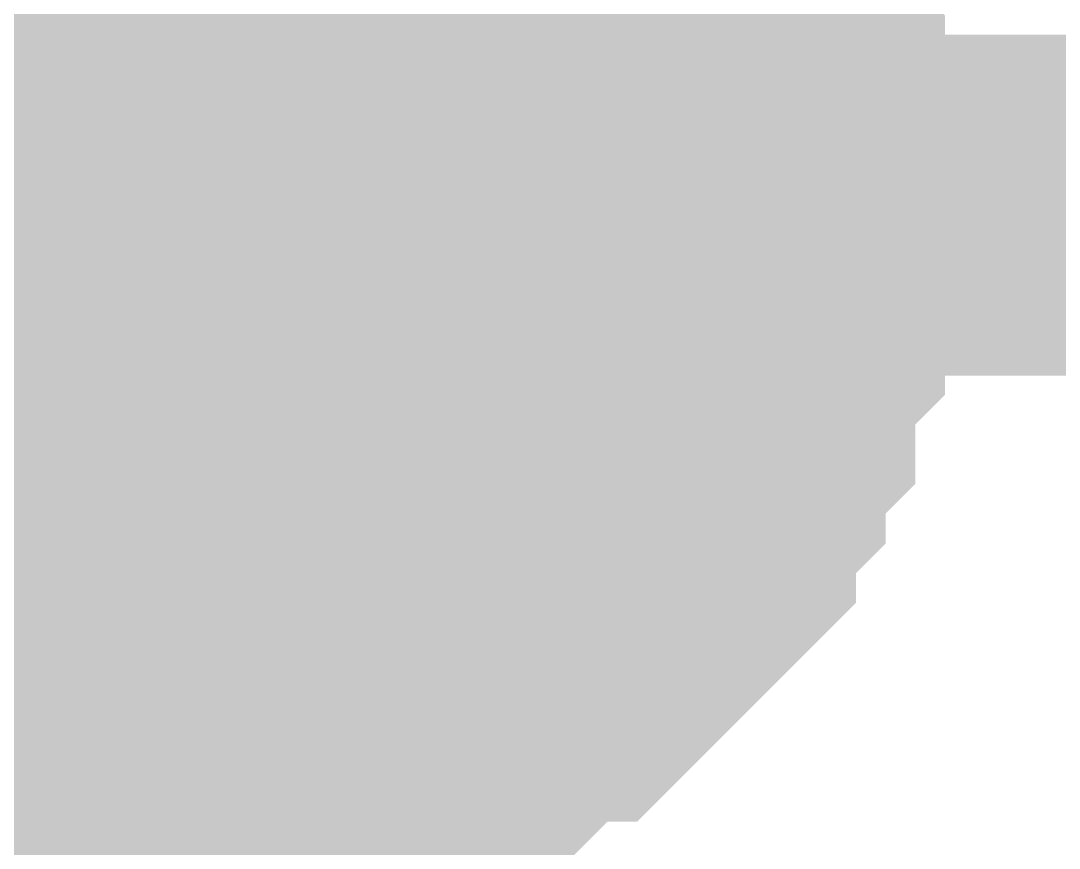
# Model space of a CAD drawing. Header units: inches. Extents: x 0 to 841, y 0 to 594.
# Drawn here: x 432.354 to 433.267, y 156.924 to 157.651 of the extents above; entities that cross this region are included whole.
import ezdxf

# ---------------------------------------------------------------- set-up
doc = ezdxf.new("R2010")
doc.units = ezdxf.units.IN
doc.layers.add('Sheet', color=255, linetype='Continuous')

msp = doc.modelspace()

# ---------------------------------------------------------------- linework, layer by layer
at = {"layer": 'Sheet'}
msp.add_lwpolyline([(432.24601, 157.50001, 0.508, 0.508, 1), (432.75401, 157.50001, 0.508, 0.508, 1)], format="xyseb", close=True, dxfattribs=at)
for points in [[(432.91222, 157.80248, 0.29972, 0.29972, 0), (432.93835, 157.77635, 0.29972, 0.29972, 0), (432.93835, 157.75022, 0.29972, 0.29972, 0), (432.96449, 157.72409, 0.29972, 0.29972, 0), (432.96449, 157.69796, 0.29972, 0.29972, 0), (432.96449, 157.69796, 0.29972, 0.29972, 0), (432.99062, 157.67183, 0.29972, 0.29972, 0), (432.99062, 157.6457, 0.29972, 0.29972, 0), (432.99062, 157.61957, 0.29972, 0.29972, 0), (433.01675, 157.59344, 0.29972, 0.29972, 0), (433.01675, 157.56731, 0.29972, 0.29972, 0), (433.01675, 157.54118, 0.29972, 0.29972, 0), (433.01675, 157.51505, 0.29972, 0.29972, 0), (433.01675, 157.48891, 0.29972, 0.29972, 0)], [(432.91222, 157.80248, 0.29972, 0.29972, 0), (432.93835, 157.77635, 0.29972, 0.29972, 0), (432.93835, 157.75022, 0.29972, 0.29972, 0), (432.96449, 157.72409, 0.29972, 0.29972, 0), (432.96449, 157.69796, 0.29972, 0.29972, 0), (432.96449, 157.69796, 0.29972, 0.29972, 0), (432.99062, 157.67183, 0.29972, 0.29972, 0), (432.99062, 157.6457, 0.29972, 0.29972, 0), (432.99062, 157.61957, 0.29972, 0.29972, 0), (433.01675, 157.59344, 0.29972, 0.29972, 0), (433.01675, 157.56731, 0.29972, 0.29972, 0), (433.01675, 157.54118, 0.29972, 0.29972, 0), (433.01675, 157.51505, 0.29972, 0.29972, 0), (433.01675, 157.48891, 0.29972, 0.29972, 0)], [(432.91222, 157.80248, 0.29972, 0.29972, 0), (432.93835, 157.77635, 0.29972, 0.29972, 0), (432.93835, 157.75022, 0.29972, 0.29972, 0), (432.96449, 157.72409, 0.29972, 0.29972, 0), (432.96449, 157.69796, 0.29972, 0.29972, 0), (432.96449, 157.69796, 0.29972, 0.29972, 0), (432.99062, 157.67183, 0.29972, 0.29972, 0), (432.99062, 157.6457, 0.29972, 0.29972, 0), (432.99062, 157.61957, 0.29972, 0.29972, 0), (433.01675, 157.59344, 0.29972, 0.29972, 0), (433.01675, 157.56731, 0.29972, 0.29972, 0), (433.01675, 157.54118, 0.29972, 0.29972, 0), (433.01675, 157.51505, 0.29972, 0.29972, 0), (433.01675, 157.48891, 0.29972, 0.29972, 0)], [(432.91222, 157.80248, 0.29972, 0.29972, 0), (432.93835, 157.77635, 0.29972, 0.29972, 0), (432.93835, 157.75022, 0.29972, 0.29972, 0), (432.96449, 157.72409, 0.29972, 0.29972, 0), (432.96449, 157.69796, 0.29972, 0.29972, 0), (432.96449, 157.69796, 0.29972, 0.29972, 0), (432.99062, 157.67183, 0.29972, 0.29972, 0), (432.99062, 157.6457, 0.29972, 0.29972, 0), (432.99062, 157.61957, 0.29972, 0.29972, 0), (433.01675, 157.59344, 0.29972, 0.29972, 0), (433.01675, 157.56731, 0.29972, 0.29972, 0), (433.01675, 157.54118, 0.29972, 0.29972, 0), (433.01675, 157.51505, 0.29972, 0.29972, 0), (433.01675, 157.48891, 0.29972, 0.29972, 0)], [(432.91222, 157.80248, 0.29972, 0.29972, 0), (432.93835, 157.77635, 0.29972, 0.29972, 0), (432.93835, 157.75022, 0.29972, 0.29972, 0), (432.96449, 157.72409, 0.29972, 0.29972, 0), (432.96449, 157.69796, 0.29972, 0.29972, 0), (432.96449, 157.69796, 0.29972, 0.29972, 0), (432.99062, 157.67183, 0.29972, 0.29972, 0), (432.99062, 157.6457, 0.29972, 0.29972, 0), (432.99062, 157.61957, 0.29972, 0.29972, 0), (433.01675, 157.59344, 0.29972, 0.29972, 0), (433.01675, 157.56731, 0.29972, 0.29972, 0), (433.01675, 157.54118, 0.29972, 0.29972, 0), (433.01675, 157.51505, 0.29972, 0.29972, 0), (433.01675, 157.48891, 0.29972, 0.29972, 0)], [(432.96449, 157.72409, 0.09906, 0.09906, 0), (432.96449, 157.69796, 0.09906, 0.09906, 0), (432.96449, 157.69796, 0.09906, 0.09906, 0), (432.99062, 157.67183, 0.09906, 0.09906, 0), (432.99062, 157.6457, 0.09906, 0.09906, 0), (432.99062, 157.61957, 0.09906, 0.09906, 0), (433.01675, 157.59344, 0.09906, 0.09906, 0), (433.01675, 157.56731, 0.09906, 0.09906, 0), (433.01675, 157.54118, 0.09906, 0.09906, 0), (433.01675, 157.51505, 0.09906, 0.09906, 0), (433.01675, 157.48891, 0.09906, 0.09906, 0)], [(432.96449, 157.72409, 0.09906, 0.09906, 0), (432.96449, 157.69796, 0.09906, 0.09906, 0), (432.96449, 157.69796, 0.09906, 0.09906, 0), (432.99062, 157.67183, 0.09906, 0.09906, 0), (432.99062, 157.6457, 0.09906, 0.09906, 0), (432.99062, 157.61957, 0.09906, 0.09906, 0), (433.01675, 157.59344, 0.09906, 0.09906, 0), (433.01675, 157.56731, 0.09906, 0.09906, 0), (433.01675, 157.54118, 0.09906, 0.09906, 0), (433.01675, 157.51505, 0.09906, 0.09906, 0), (433.01675, 157.48891, 0.09906, 0.09906, 0)], [(432.96449, 157.72409, 0.09906, 0.09906, 0), (432.96449, 157.69796, 0.09906, 0.09906, 0), (432.96449, 157.69796, 0.09906, 0.09906, 0), (432.99062, 157.67183, 0.09906, 0.09906, 0), (432.99062, 157.6457, 0.09906, 0.09906, 0), (432.99062, 157.61957, 0.09906, 0.09906, 0), (433.01675, 157.59344, 0.09906, 0.09906, 0), (433.01675, 157.56731, 0.09906, 0.09906, 0), (433.01675, 157.54118, 0.09906, 0.09906, 0), (433.01675, 157.51505, 0.09906, 0.09906, 0), (433.01675, 157.48891, 0.09906, 0.09906, 0)], [(432.96449, 157.72409, 0.09906, 0.09906, 0), (432.96449, 157.69796, 0.09906, 0.09906, 0), (432.96449, 157.69796, 0.09906, 0.09906, 0), (432.99062, 157.67183, 0.09906, 0.09906, 0), (432.99062, 157.6457, 0.09906, 0.09906, 0), (432.99062, 157.61957, 0.09906, 0.09906, 0), (433.01675, 157.59344, 0.09906, 0.09906, 0), (433.01675, 157.56731, 0.09906, 0.09906, 0), (433.01675, 157.54118, 0.09906, 0.09906, 0), (433.01675, 157.51505, 0.09906, 0.09906, 0), (433.01675, 157.48891, 0.09906, 0.09906, 0)], [(432.96449, 157.72409, 0.09906, 0.09906, 0), (432.96449, 157.69796, 0.09906, 0.09906, 0), (432.96449, 157.69796, 0.09906, 0.09906, 0), (432.99062, 157.67183, 0.09906, 0.09906, 0), (432.99062, 157.6457, 0.09906, 0.09906, 0), (432.99062, 157.61957, 0.09906, 0.09906, 0), (433.01675, 157.59344, 0.09906, 0.09906, 0), (433.01675, 157.56731, 0.09906, 0.09906, 0), (433.01675, 157.54118, 0.09906, 0.09906, 0), (433.01675, 157.51505, 0.09906, 0.09906, 0), (433.01675, 157.48891, 0.09906, 0.09906, 0)], [(422.51209, 157.48891, 0.29972, 0.29972, 0), (425.02066, 157.48891, 0.29972, 0.29972, 0), (432.52026, 157.48891, 0.29972, 0.29972, 0), (442.5023, 157.48891, 0.29972, 0.29972, 0), (452.51047, 157.48891, 0.29972, 0.29972, 0), (462.51864, 157.48891, 0.29972, 0.29972, 0), (472.50068, 157.48891, 0.29972, 0.29972, 0), (482.50886, 157.48891, 0.29972, 0.29972, 0), (492.51703, 157.48891, 0.29972, 0.29972, 0), (502.5252, 157.48891, 0.29972, 0.29972, 0), (512.50724, 157.48891, 0.29972, 0.29972, 0), (515.01581, 157.48891, 0.29972, 0.29972, 0)], [(433.01675, 157.48891, 0.29972, 0.29972, 0), (433.01675, 157.46278, 0.29972, 0.29972, 0), (433.01675, 157.43665, 0.29972, 0.29972, 0), (433.01675, 157.41052, 0.29972, 0.29972, 0), (433.01675, 157.38439, 0.29972, 0.29972, 0), (432.99062, 157.35826, 0.29972, 0.29972, 0), (432.99062, 157.33213, 0.29972, 0.29972, 0), (432.99062, 157.306, 0.29972, 0.29972, 0), (432.96449, 157.27987, 0.29972, 0.29972, 0), (432.96449, 157.27987, 0.29972, 0.29972, 0), (432.96449, 157.25374, 0.29972, 0.29972, 0), (432.93835, 157.22761, 0.29972, 0.29972, 0), (432.93835, 157.20148, 0.29972, 0.29972, 0), (432.91222, 157.17535, 0.29972, 0.29972, 0), (432.91222, 157.17535, 0.29972, 0.29972, 0), (432.88609, 157.14922, 0.29972, 0.29972, 0), (432.85996, 157.12309, 0.29972, 0.29972, 0), (432.85996, 157.12309, 0.29972, 0.29972, 0), (432.83383, 157.09696, 0.29972, 0.29972, 0), (432.8077, 157.09696, 0.29972, 0.29972, 0), (432.78157, 157.07083, 0.29972, 0.29972, 0), (432.78157, 157.07083, 0.29972, 0.29972, 0), (432.75544, 157.04469, 0.29972, 0.29972, 0), (432.72931, 157.04469, 0.29972, 0.29972, 0), (432.70318, 157.01856, 0.29972, 0.29972, 0), (432.67704, 157.01856, 0.29972, 0.29972, 0), (432.65091, 157.01856, 0.29972, 0.29972, 0), (432.65091, 157.01856, 0.29972, 0.29972, 0), (432.62478, 156.99243, 0.29972, 0.29972, 0), (432.59865, 156.99243, 0.29972, 0.29972, 0), (432.57252, 156.99243, 0.29972, 0.29972, 0), (432.54639, 156.99243, 0.29972, 0.29972, 0), (432.52026, 156.99243, 0.29972, 0.29972, 0)], [(432.52026, 153.38642, 0.29972, 0.29972, 0), (432.52026, 157.48891, 0.29972, 0.29972, 0)], [(433.01675, 157.48891, 0.29972, 0.29972, 0), (433.01675, 157.46278, 0.29972, 0.29972, 0), (433.01675, 157.43665, 0.29972, 0.29972, 0), (433.01675, 157.41052, 0.29972, 0.29972, 0), (433.01675, 157.38439, 0.29972, 0.29972, 0), (432.99062, 157.35826, 0.29972, 0.29972, 0), (432.99062, 157.33213, 0.29972, 0.29972, 0), (432.99062, 157.306, 0.29972, 0.29972, 0), (432.96449, 157.27987, 0.29972, 0.29972, 0), (432.96449, 157.27987, 0.29972, 0.29972, 0), (432.96449, 157.25374, 0.29972, 0.29972, 0), (432.93835, 157.22761, 0.29972, 0.29972, 0), (432.93835, 157.20148, 0.29972, 0.29972, 0), (432.91222, 157.17535, 0.29972, 0.29972, 0), (432.91222, 157.17535, 0.29972, 0.29972, 0), (432.88609, 157.14922, 0.29972, 0.29972, 0), (432.85996, 157.12309, 0.29972, 0.29972, 0), (432.85996, 157.12309, 0.29972, 0.29972, 0), (432.83383, 157.09696, 0.29972, 0.29972, 0), (432.8077, 157.09696, 0.29972, 0.29972, 0), (432.78157, 157.07083, 0.29972, 0.29972, 0), (432.78157, 157.07083, 0.29972, 0.29972, 0), (432.75544, 157.04469, 0.29972, 0.29972, 0), (432.72931, 157.04469, 0.29972, 0.29972, 0), (432.70318, 157.01856, 0.29972, 0.29972, 0), (432.67704, 157.01856, 0.29972, 0.29972, 0), (432.65091, 157.01856, 0.29972, 0.29972, 0), (432.65091, 157.01856, 0.29972, 0.29972, 0), (432.62478, 156.99243, 0.29972, 0.29972, 0), (432.59865, 156.99243, 0.29972, 0.29972, 0), (432.57252, 156.99243, 0.29972, 0.29972, 0), (432.54639, 156.99243, 0.29972, 0.29972, 0), (432.52026, 156.99243, 0.29972, 0.29972, 0)], [(433.01675, 157.48891, 0.29972, 0.29972, 0), (433.01675, 157.46278, 0.29972, 0.29972, 0), (433.01675, 157.43665, 0.29972, 0.29972, 0), (433.01675, 157.41052, 0.29972, 0.29972, 0), (433.01675, 157.38439, 0.29972, 0.29972, 0), (432.99062, 157.35826, 0.29972, 0.29972, 0), (432.99062, 157.33213, 0.29972, 0.29972, 0), (432.99062, 157.306, 0.29972, 0.29972, 0), (432.96449, 157.27987, 0.29972, 0.29972, 0), (432.96449, 157.27987, 0.29972, 0.29972, 0), (432.96449, 157.25374, 0.29972, 0.29972, 0), (432.93835, 157.22761, 0.29972, 0.29972, 0), (432.93835, 157.20148, 0.29972, 0.29972, 0), (432.91222, 157.17535, 0.29972, 0.29972, 0), (432.91222, 157.17535, 0.29972, 0.29972, 0), (432.88609, 157.14922, 0.29972, 0.29972, 0), (432.85996, 157.12309, 0.29972, 0.29972, 0), (432.85996, 157.12309, 0.29972, 0.29972, 0), (432.83383, 157.09696, 0.29972, 0.29972, 0), (432.8077, 157.09696, 0.29972, 0.29972, 0), (432.78157, 157.07083, 0.29972, 0.29972, 0), (432.78157, 157.07083, 0.29972, 0.29972, 0), (432.75544, 157.04469, 0.29972, 0.29972, 0), (432.72931, 157.04469, 0.29972, 0.29972, 0), (432.70318, 157.01856, 0.29972, 0.29972, 0), (432.67704, 157.01856, 0.29972, 0.29972, 0), (432.65091, 157.01856, 0.29972, 0.29972, 0), (432.65091, 157.01856, 0.29972, 0.29972, 0), (432.62478, 156.99243, 0.29972, 0.29972, 0), (432.59865, 156.99243, 0.29972, 0.29972, 0), (432.57252, 156.99243, 0.29972, 0.29972, 0), (432.54639, 156.99243, 0.29972, 0.29972, 0), (432.52026, 156.99243, 0.29972, 0.29972, 0)], [(433.01675, 157.48891, 0.29972, 0.29972, 0), (433.01675, 157.46278, 0.29972, 0.29972, 0), (433.01675, 157.43665, 0.29972, 0.29972, 0), (433.01675, 157.41052, 0.29972, 0.29972, 0), (433.01675, 157.38439, 0.29972, 0.29972, 0), (432.99062, 157.35826, 0.29972, 0.29972, 0), (432.99062, 157.33213, 0.29972, 0.29972, 0), (432.99062, 157.306, 0.29972, 0.29972, 0), (432.96449, 157.27987, 0.29972, 0.29972, 0), (432.96449, 157.27987, 0.29972, 0.29972, 0), (432.96449, 157.25374, 0.29972, 0.29972, 0), (432.93835, 157.22761, 0.29972, 0.29972, 0), (432.93835, 157.20148, 0.29972, 0.29972, 0), (432.91222, 157.17535, 0.29972, 0.29972, 0), (432.91222, 157.17535, 0.29972, 0.29972, 0), (432.88609, 157.14922, 0.29972, 0.29972, 0), (432.85996, 157.12309, 0.29972, 0.29972, 0), (432.85996, 157.12309, 0.29972, 0.29972, 0), (432.83383, 157.09696, 0.29972, 0.29972, 0), (432.8077, 157.09696, 0.29972, 0.29972, 0), (432.78157, 157.07083, 0.29972, 0.29972, 0), (432.78157, 157.07083, 0.29972, 0.29972, 0), (432.75544, 157.04469, 0.29972, 0.29972, 0), (432.72931, 157.04469, 0.29972, 0.29972, 0), (432.70318, 157.01856, 0.29972, 0.29972, 0), (432.67704, 157.01856, 0.29972, 0.29972, 0), (432.65091, 157.01856, 0.29972, 0.29972, 0), (432.65091, 157.01856, 0.29972, 0.29972, 0), (432.62478, 156.99243, 0.29972, 0.29972, 0), (432.59865, 156.99243, 0.29972, 0.29972, 0), (432.57252, 156.99243, 0.29972, 0.29972, 0), (432.54639, 156.99243, 0.29972, 0.29972, 0), (432.52026, 156.99243, 0.29972, 0.29972, 0)], [(433.01675, 157.48891, 0.29972, 0.29972, 0), (433.01675, 157.46278, 0.29972, 0.29972, 0), (433.01675, 157.43665, 0.29972, 0.29972, 0), (433.01675, 157.41052, 0.29972, 0.29972, 0), (433.01675, 157.38439, 0.29972, 0.29972, 0), (432.99062, 157.35826, 0.29972, 0.29972, 0), (432.99062, 157.33213, 0.29972, 0.29972, 0), (432.99062, 157.306, 0.29972, 0.29972, 0), (432.96449, 157.27987, 0.29972, 0.29972, 0), (432.96449, 157.27987, 0.29972, 0.29972, 0), (432.96449, 157.25374, 0.29972, 0.29972, 0), (432.93835, 157.22761, 0.29972, 0.29972, 0), (432.93835, 157.20148, 0.29972, 0.29972, 0), (432.91222, 157.17535, 0.29972, 0.29972, 0), (432.91222, 157.17535, 0.29972, 0.29972, 0), (432.88609, 157.14922, 0.29972, 0.29972, 0), (432.85996, 157.12309, 0.29972, 0.29972, 0), (432.85996, 157.12309, 0.29972, 0.29972, 0), (432.83383, 157.09696, 0.29972, 0.29972, 0), (432.8077, 157.09696, 0.29972, 0.29972, 0), (432.78157, 157.07083, 0.29972, 0.29972, 0), (432.78157, 157.07083, 0.29972, 0.29972, 0), (432.75544, 157.04469, 0.29972, 0.29972, 0), (432.72931, 157.04469, 0.29972, 0.29972, 0), (432.70318, 157.01856, 0.29972, 0.29972, 0), (432.67704, 157.01856, 0.29972, 0.29972, 0), (432.65091, 157.01856, 0.29972, 0.29972, 0), (432.65091, 157.01856, 0.29972, 0.29972, 0), (432.62478, 156.99243, 0.29972, 0.29972, 0), (432.59865, 156.99243, 0.29972, 0.29972, 0), (432.57252, 156.99243, 0.29972, 0.29972, 0), (432.54639, 156.99243, 0.29972, 0.29972, 0), (432.52026, 156.99243, 0.29972, 0.29972, 0)], [(433.01675, 157.48891, 0.29972, 0.29972, 0), (433.01675, 157.48891, 0.29972, 0.29972, 0), (433.01675, 157.48891, 0.29972, 0.29972, 0), (433.01675, 157.48891, 0.29972, 0.29972, 0), (433.01675, 157.48891, 0.29972, 0.29972, 0), (433.01675, 157.48891, 0.29972, 0.29972, 0), (433.01675, 157.48891, 0.29972, 0.29972, 0), (433.01675, 157.48891, 0.29972, 0.29972, 0), (433.01675, 157.48891, 0.29972, 0.29972, 0), (433.01675, 157.48891, 0.29972, 0.29972, 0), (433.01675, 157.48891, 0.29972, 0.29972, 0), (433.01675, 157.48891, 0.29972, 0.29972, 0), (433.01675, 157.48891, 0.29972, 0.29972, 0), (433.01675, 157.48891, 0.29972, 0.29972, 0), (433.01675, 157.48891, 0.29972, 0.29972, 0), (433.01675, 157.48891, 0.29972, 0.29972, 0), (433.01675, 157.48891, 0.29972, 0.29972, 0), (433.01675, 157.48891, 0.29972, 0.29972, 0), (433.01675, 157.48891, 0.29972, 0.29972, 0), (433.01675, 157.48891, 0.29972, 0.29972, 0), (433.01675, 157.48891, 0.29972, 0.29972, 0), (433.01675, 157.48891, 0.29972, 0.29972, 0), (433.01675, 157.48891, 0.29972, 0.29972, 0), (433.01675, 157.48891, 0.29972, 0.29972, 0), (433.01675, 157.48891, 0.29972, 0.29972, 0), (433.01675, 157.48891, 0.29972, 0.29972, 0), (433.01675, 157.48891, 0.29972, 0.29972, 0), (433.01675, 157.48891, 0.29972, 0.29972, 0), (433.01675, 157.48891, 0.29972, 0.29972, 0), (433.01675, 157.48891, 0.29972, 0.29972, 0), (433.01675, 157.48891, 0.29972, 0.29972, 0), (433.01675, 157.48891, 0.29972, 0.29972, 0), (433.01675, 157.48891, 0.29972, 0.29972, 0)], [(433.01675, 157.48891, 0.29972, 0.29972, 0), (433.01675, 157.48891, 0.29972, 0.29972, 0)], [(433.01675, 157.48891, 0.29972, 0.29972, 0), (433.01675, 157.48891, 0.29972, 0.29972, 0), (433.01675, 157.48891, 0.29972, 0.29972, 0), (433.01675, 157.48891, 0.29972, 0.29972, 0), (433.01675, 157.48891, 0.29972, 0.29972, 0), (433.01675, 157.48891, 0.29972, 0.29972, 0), (433.01675, 157.48891, 0.29972, 0.29972, 0), (433.01675, 157.48891, 0.29972, 0.29972, 0), (433.01675, 157.48891, 0.29972, 0.29972, 0), (433.01675, 157.48891, 0.29972, 0.29972, 0), (433.01675, 157.48891, 0.29972, 0.29972, 0), (433.01675, 157.48891, 0.29972, 0.29972, 0), (433.01675, 157.48891, 0.29972, 0.29972, 0), (433.01675, 157.48891, 0.29972, 0.29972, 0), (433.01675, 157.48891, 0.29972, 0.29972, 0), (433.01675, 157.48891, 0.29972, 0.29972, 0), (433.01675, 157.48891, 0.29972, 0.29972, 0), (433.01675, 157.48891, 0.29972, 0.29972, 0), (433.01675, 157.48891, 0.29972, 0.29972, 0), (433.01675, 157.48891, 0.29972, 0.29972, 0), (433.01675, 157.48891, 0.29972, 0.29972, 0), (433.01675, 157.48891, 0.29972, 0.29972, 0), (433.01675, 157.48891, 0.29972, 0.29972, 0), (433.01675, 157.48891, 0.29972, 0.29972, 0), (433.01675, 157.48891, 0.29972, 0.29972, 0), (433.01675, 157.48891, 0.29972, 0.29972, 0), (433.01675, 157.48891, 0.29972, 0.29972, 0), (433.01675, 157.48891, 0.29972, 0.29972, 0), (433.01675, 157.48891, 0.29972, 0.29972, 0), (433.01675, 157.48891, 0.29972, 0.29972, 0), (433.01675, 157.48891, 0.29972, 0.29972, 0), (433.01675, 157.48891, 0.29972, 0.29972, 0), (433.01675, 157.48891, 0.29972, 0.29972, 0)], [(433.01675, 157.48891, 0.29972, 0.29972, 0), (433.01675, 157.48891, 0.29972, 0.29972, 0)], [(433.01675, 157.48891, 0.29972, 0.29972, 0), (433.01675, 157.48891, 0.29972, 0.29972, 0), (433.01675, 157.48891, 0.29972, 0.29972, 0), (433.01675, 157.48891, 0.29972, 0.29972, 0), (433.01675, 157.48891, 0.29972, 0.29972, 0), (433.01675, 157.48891, 0.29972, 0.29972, 0), (433.01675, 157.48891, 0.29972, 0.29972, 0), (433.01675, 157.48891, 0.29972, 0.29972, 0), (433.01675, 157.48891, 0.29972, 0.29972, 0), (433.01675, 157.48891, 0.29972, 0.29972, 0), (433.01675, 157.48891, 0.29972, 0.29972, 0), (433.01675, 157.48891, 0.29972, 0.29972, 0), (433.01675, 157.48891, 0.29972, 0.29972, 0), (433.01675, 157.48891, 0.29972, 0.29972, 0), (433.01675, 157.48891, 0.29972, 0.29972, 0), (433.01675, 157.48891, 0.29972, 0.29972, 0), (433.01675, 157.48891, 0.29972, 0.29972, 0), (433.01675, 157.48891, 0.29972, 0.29972, 0), (433.01675, 157.48891, 0.29972, 0.29972, 0), (433.01675, 157.48891, 0.29972, 0.29972, 0), (433.01675, 157.48891, 0.29972, 0.29972, 0), (433.01675, 157.48891, 0.29972, 0.29972, 0), (433.01675, 157.48891, 0.29972, 0.29972, 0), (433.01675, 157.48891, 0.29972, 0.29972, 0), (433.01675, 157.48891, 0.29972, 0.29972, 0), (433.01675, 157.48891, 0.29972, 0.29972, 0), (433.01675, 157.48891, 0.29972, 0.29972, 0), (433.01675, 157.48891, 0.29972, 0.29972, 0), (433.01675, 157.48891, 0.29972, 0.29972, 0), (433.01675, 157.48891, 0.29972, 0.29972, 0), (433.01675, 157.48891, 0.29972, 0.29972, 0), (433.01675, 157.48891, 0.29972, 0.29972, 0), (433.01675, 157.48891, 0.29972, 0.29972, 0)], [(433.01675, 157.48891, 0.29972, 0.29972, 0), (433.01675, 157.48891, 0.29972, 0.29972, 0)], [(433.01675, 157.48891, 0.29972, 0.29972, 0), (433.01675, 157.48891, 0.29972, 0.29972, 0), (433.01675, 157.48891, 0.29972, 0.29972, 0), (433.01675, 157.48891, 0.29972, 0.29972, 0), (433.01675, 157.48891, 0.29972, 0.29972, 0), (433.01675, 157.48891, 0.29972, 0.29972, 0), (433.01675, 157.48891, 0.29972, 0.29972, 0), (433.01675, 157.48891, 0.29972, 0.29972, 0), (433.01675, 157.48891, 0.29972, 0.29972, 0), (433.01675, 157.48891, 0.29972, 0.29972, 0), (433.01675, 157.48891, 0.29972, 0.29972, 0), (433.01675, 157.48891, 0.29972, 0.29972, 0), (433.01675, 157.48891, 0.29972, 0.29972, 0), (433.01675, 157.48891, 0.29972, 0.29972, 0), (433.01675, 157.48891, 0.29972, 0.29972, 0), (433.01675, 157.48891, 0.29972, 0.29972, 0), (433.01675, 157.48891, 0.29972, 0.29972, 0), (433.01675, 157.48891, 0.29972, 0.29972, 0), (433.01675, 157.48891, 0.29972, 0.29972, 0), (433.01675, 157.48891, 0.29972, 0.29972, 0), (433.01675, 157.48891, 0.29972, 0.29972, 0), (433.01675, 157.48891, 0.29972, 0.29972, 0), (433.01675, 157.48891, 0.29972, 0.29972, 0), (433.01675, 157.48891, 0.29972, 0.29972, 0), (433.01675, 157.48891, 0.29972, 0.29972, 0), (433.01675, 157.48891, 0.29972, 0.29972, 0), (433.01675, 157.48891, 0.29972, 0.29972, 0), (433.01675, 157.48891, 0.29972, 0.29972, 0), (433.01675, 157.48891, 0.29972, 0.29972, 0), (433.01675, 157.48891, 0.29972, 0.29972, 0), (433.01675, 157.48891, 0.29972, 0.29972, 0), (433.01675, 157.48891, 0.29972, 0.29972, 0), (433.01675, 157.48891, 0.29972, 0.29972, 0)], [(433.01675, 157.48891, 0.29972, 0.29972, 0), (433.01675, 157.48891, 0.29972, 0.29972, 0)], [(433.01675, 157.48891, 0.29972, 0.29972, 0), (433.01675, 157.48891, 0.29972, 0.29972, 0), (433.01675, 157.48891, 0.29972, 0.29972, 0), (433.01675, 157.48891, 0.29972, 0.29972, 0), (433.01675, 157.48891, 0.29972, 0.29972, 0), (433.01675, 157.48891, 0.29972, 0.29972, 0), (433.01675, 157.48891, 0.29972, 0.29972, 0), (433.01675, 157.48891, 0.29972, 0.29972, 0), (433.01675, 157.48891, 0.29972, 0.29972, 0), (433.01675, 157.48891, 0.29972, 0.29972, 0), (433.01675, 157.48891, 0.29972, 0.29972, 0), (433.01675, 157.48891, 0.29972, 0.29972, 0), (433.01675, 157.48891, 0.29972, 0.29972, 0), (433.01675, 157.48891, 0.29972, 0.29972, 0), (433.01675, 157.48891, 0.29972, 0.29972, 0), (433.01675, 157.48891, 0.29972, 0.29972, 0), (433.01675, 157.48891, 0.29972, 0.29972, 0), (433.01675, 157.48891, 0.29972, 0.29972, 0), (433.01675, 157.48891, 0.29972, 0.29972, 0), (433.01675, 157.48891, 0.29972, 0.29972, 0), (433.01675, 157.48891, 0.29972, 0.29972, 0), (433.01675, 157.48891, 0.29972, 0.29972, 0), (433.01675, 157.48891, 0.29972, 0.29972, 0), (433.01675, 157.48891, 0.29972, 0.29972, 0), (433.01675, 157.48891, 0.29972, 0.29972, 0), (433.01675, 157.48891, 0.29972, 0.29972, 0), (433.01675, 157.48891, 0.29972, 0.29972, 0), (433.01675, 157.48891, 0.29972, 0.29972, 0), (433.01675, 157.48891, 0.29972, 0.29972, 0), (433.01675, 157.48891, 0.29972, 0.29972, 0), (433.01675, 157.48891, 0.29972, 0.29972, 0), (433.01675, 157.48891, 0.29972, 0.29972, 0), (433.01675, 157.48891, 0.29972, 0.29972, 0)], [(433.01675, 157.48891, 0.29972, 0.29972, 0), (433.01675, 157.48891, 0.29972, 0.29972, 0)], [(433.01675, 157.48891, 0.09906, 0.09906, 0), (433.01675, 157.46278, 0.09906, 0.09906, 0), (433.01675, 157.43665, 0.09906, 0.09906, 0), (433.01675, 157.41052, 0.09906, 0.09906, 0), (433.01675, 157.38439, 0.09906, 0.09906, 0), (432.99062, 157.35826, 0.09906, 0.09906, 0), (432.99062, 157.33213, 0.09906, 0.09906, 0), (432.99062, 157.306, 0.09906, 0.09906, 0), (432.96449, 157.27987, 0.09906, 0.09906, 0), (432.96449, 157.27987, 0.09906, 0.09906, 0), (432.96449, 157.25374, 0.09906, 0.09906, 0), (432.93835, 157.22761, 0.09906, 0.09906, 0), (432.93835, 157.20148, 0.09906, 0.09906, 0), (432.91222, 157.17535, 0.09906, 0.09906, 0), (432.91222, 157.17535, 0.09906, 0.09906, 0), (432.88609, 157.14922, 0.09906, 0.09906, 0), (432.85996, 157.12309, 0.09906, 0.09906, 0), (432.85996, 157.12309, 0.09906, 0.09906, 0), (432.83383, 157.09696, 0.09906, 0.09906, 0), (432.8077, 157.09696, 0.09906, 0.09906, 0), (432.78157, 157.07083, 0.09906, 0.09906, 0), (432.78157, 157.07083, 0.09906, 0.09906, 0), (432.75544, 157.04469, 0.09906, 0.09906, 0), (432.72931, 157.04469, 0.09906, 0.09906, 0), (432.70318, 157.01856, 0.09906, 0.09906, 0), (432.67704, 157.01856, 0.09906, 0.09906, 0), (432.65091, 157.01856, 0.09906, 0.09906, 0), (432.65091, 157.01856, 0.09906, 0.09906, 0), (432.62478, 156.99243, 0.09906, 0.09906, 0), (432.59865, 156.99243, 0.09906, 0.09906, 0), (432.57252, 156.99243, 0.09906, 0.09906, 0), (432.54639, 156.99243, 0.09906, 0.09906, 0), (432.52026, 156.99243, 0.09906, 0.09906, 0)], [(433.01675, 157.48891, 0.09906, 0.09906, 0), (433.01675, 157.46278, 0.09906, 0.09906, 0), (433.01675, 157.43665, 0.09906, 0.09906, 0), (433.01675, 157.41052, 0.09906, 0.09906, 0), (433.01675, 157.38439, 0.09906, 0.09906, 0), (432.99062, 157.35826, 0.09906, 0.09906, 0), (432.99062, 157.33213, 0.09906, 0.09906, 0), (432.99062, 157.306, 0.09906, 0.09906, 0), (432.96449, 157.27987, 0.09906, 0.09906, 0), (432.96449, 157.27987, 0.09906, 0.09906, 0), (432.96449, 157.25374, 0.09906, 0.09906, 0), (432.93835, 157.22761, 0.09906, 0.09906, 0), (432.93835, 157.20148, 0.09906, 0.09906, 0), (432.91222, 157.17535, 0.09906, 0.09906, 0), (432.91222, 157.17535, 0.09906, 0.09906, 0), (432.88609, 157.14922, 0.09906, 0.09906, 0), (432.85996, 157.12309, 0.09906, 0.09906, 0), (432.85996, 157.12309, 0.09906, 0.09906, 0), (432.83383, 157.09696, 0.09906, 0.09906, 0), (432.8077, 157.09696, 0.09906, 0.09906, 0), (432.78157, 157.07083, 0.09906, 0.09906, 0), (432.78157, 157.07083, 0.09906, 0.09906, 0), (432.75544, 157.04469, 0.09906, 0.09906, 0), (432.72931, 157.04469, 0.09906, 0.09906, 0), (432.70318, 157.01856, 0.09906, 0.09906, 0), (432.67704, 157.01856, 0.09906, 0.09906, 0), (432.65091, 157.01856, 0.09906, 0.09906, 0), (432.65091, 157.01856, 0.09906, 0.09906, 0), (432.62478, 156.99243, 0.09906, 0.09906, 0), (432.59865, 156.99243, 0.09906, 0.09906, 0), (432.57252, 156.99243, 0.09906, 0.09906, 0), (432.54639, 156.99243, 0.09906, 0.09906, 0), (432.52026, 156.99243, 0.09906, 0.09906, 0)], [(433.01675, 157.48891, 0.09906, 0.09906, 0), (433.01675, 157.46278, 0.09906, 0.09906, 0), (433.01675, 157.43665, 0.09906, 0.09906, 0), (433.01675, 157.41052, 0.09906, 0.09906, 0), (433.01675, 157.38439, 0.09906, 0.09906, 0), (432.99062, 157.35826, 0.09906, 0.09906, 0), (432.99062, 157.33213, 0.09906, 0.09906, 0), (432.99062, 157.306, 0.09906, 0.09906, 0), (432.96449, 157.27987, 0.09906, 0.09906, 0), (432.96449, 157.27987, 0.09906, 0.09906, 0), (432.96449, 157.25374, 0.09906, 0.09906, 0), (432.93835, 157.22761, 0.09906, 0.09906, 0), (432.93835, 157.20148, 0.09906, 0.09906, 0), (432.91222, 157.17535, 0.09906, 0.09906, 0), (432.91222, 157.17535, 0.09906, 0.09906, 0), (432.88609, 157.14922, 0.09906, 0.09906, 0), (432.85996, 157.12309, 0.09906, 0.09906, 0), (432.85996, 157.12309, 0.09906, 0.09906, 0), (432.83383, 157.09696, 0.09906, 0.09906, 0), (432.8077, 157.09696, 0.09906, 0.09906, 0), (432.78157, 157.07083, 0.09906, 0.09906, 0), (432.78157, 157.07083, 0.09906, 0.09906, 0), (432.75544, 157.04469, 0.09906, 0.09906, 0), (432.72931, 157.04469, 0.09906, 0.09906, 0), (432.70318, 157.01856, 0.09906, 0.09906, 0), (432.67704, 157.01856, 0.09906, 0.09906, 0), (432.65091, 157.01856, 0.09906, 0.09906, 0), (432.65091, 157.01856, 0.09906, 0.09906, 0), (432.62478, 156.99243, 0.09906, 0.09906, 0), (432.59865, 156.99243, 0.09906, 0.09906, 0), (432.57252, 156.99243, 0.09906, 0.09906, 0), (432.54639, 156.99243, 0.09906, 0.09906, 0), (432.52026, 156.99243, 0.09906, 0.09906, 0)], [(433.01675, 157.48891, 0.09906, 0.09906, 0), (433.01675, 157.46278, 0.09906, 0.09906, 0), (433.01675, 157.43665, 0.09906, 0.09906, 0), (433.01675, 157.41052, 0.09906, 0.09906, 0), (433.01675, 157.38439, 0.09906, 0.09906, 0), (432.99062, 157.35826, 0.09906, 0.09906, 0), (432.99062, 157.33213, 0.09906, 0.09906, 0), (432.99062, 157.306, 0.09906, 0.09906, 0), (432.96449, 157.27987, 0.09906, 0.09906, 0), (432.96449, 157.27987, 0.09906, 0.09906, 0), (432.96449, 157.25374, 0.09906, 0.09906, 0), (432.93835, 157.22761, 0.09906, 0.09906, 0), (432.93835, 157.20148, 0.09906, 0.09906, 0), (432.91222, 157.17535, 0.09906, 0.09906, 0), (432.91222, 157.17535, 0.09906, 0.09906, 0), (432.88609, 157.14922, 0.09906, 0.09906, 0), (432.85996, 157.12309, 0.09906, 0.09906, 0), (432.85996, 157.12309, 0.09906, 0.09906, 0), (432.83383, 157.09696, 0.09906, 0.09906, 0), (432.8077, 157.09696, 0.09906, 0.09906, 0), (432.78157, 157.07083, 0.09906, 0.09906, 0), (432.78157, 157.07083, 0.09906, 0.09906, 0), (432.75544, 157.04469, 0.09906, 0.09906, 0), (432.72931, 157.04469, 0.09906, 0.09906, 0), (432.70318, 157.01856, 0.09906, 0.09906, 0), (432.67704, 157.01856, 0.09906, 0.09906, 0), (432.65091, 157.01856, 0.09906, 0.09906, 0), (432.65091, 157.01856, 0.09906, 0.09906, 0), (432.62478, 156.99243, 0.09906, 0.09906, 0), (432.59865, 156.99243, 0.09906, 0.09906, 0), (432.57252, 156.99243, 0.09906, 0.09906, 0), (432.54639, 156.99243, 0.09906, 0.09906, 0), (432.52026, 156.99243, 0.09906, 0.09906, 0)], [(433.01675, 157.48891, 0.09906, 0.09906, 0), (433.01675, 157.46278, 0.09906, 0.09906, 0), (433.01675, 157.43665, 0.09906, 0.09906, 0), (433.01675, 157.41052, 0.09906, 0.09906, 0), (433.01675, 157.38439, 0.09906, 0.09906, 0), (432.99062, 157.35826, 0.09906, 0.09906, 0), (432.99062, 157.33213, 0.09906, 0.09906, 0), (432.99062, 157.306, 0.09906, 0.09906, 0), (432.96449, 157.27987, 0.09906, 0.09906, 0), (432.96449, 157.27987, 0.09906, 0.09906, 0), (432.96449, 157.25374, 0.09906, 0.09906, 0), (432.93835, 157.22761, 0.09906, 0.09906, 0), (432.93835, 157.20148, 0.09906, 0.09906, 0), (432.91222, 157.17535, 0.09906, 0.09906, 0), (432.91222, 157.17535, 0.09906, 0.09906, 0), (432.88609, 157.14922, 0.09906, 0.09906, 0), (432.85996, 157.12309, 0.09906, 0.09906, 0), (432.85996, 157.12309, 0.09906, 0.09906, 0), (432.83383, 157.09696, 0.09906, 0.09906, 0), (432.8077, 157.09696, 0.09906, 0.09906, 0), (432.78157, 157.07083, 0.09906, 0.09906, 0), (432.78157, 157.07083, 0.09906, 0.09906, 0), (432.75544, 157.04469, 0.09906, 0.09906, 0), (432.72931, 157.04469, 0.09906, 0.09906, 0), (432.70318, 157.01856, 0.09906, 0.09906, 0), (432.67704, 157.01856, 0.09906, 0.09906, 0), (432.65091, 157.01856, 0.09906, 0.09906, 0), (432.65091, 157.01856, 0.09906, 0.09906, 0), (432.62478, 156.99243, 0.09906, 0.09906, 0), (432.59865, 156.99243, 0.09906, 0.09906, 0), (432.57252, 156.99243, 0.09906, 0.09906, 0), (432.54639, 156.99243, 0.09906, 0.09906, 0), (432.52026, 156.99243, 0.09906, 0.09906, 0)], [(433.01675, 157.48891, 0.09906, 0.09906, 0), (433.01675, 157.48891, 0.09906, 0.09906, 0), (433.01675, 157.48891, 0.09906, 0.09906, 0), (433.01675, 157.48891, 0.09906, 0.09906, 0), (433.01675, 157.48891, 0.09906, 0.09906, 0), (433.01675, 157.48891, 0.09906, 0.09906, 0), (433.01675, 157.48891, 0.09906, 0.09906, 0), (433.01675, 157.48891, 0.09906, 0.09906, 0), (433.01675, 157.48891, 0.09906, 0.09906, 0), (433.01675, 157.48891, 0.09906, 0.09906, 0), (433.01675, 157.48891, 0.09906, 0.09906, 0), (433.01675, 157.48891, 0.09906, 0.09906, 0), (433.01675, 157.48891, 0.09906, 0.09906, 0), (433.01675, 157.48891, 0.09906, 0.09906, 0), (433.01675, 157.48891, 0.09906, 0.09906, 0), (433.01675, 157.48891, 0.09906, 0.09906, 0), (433.01675, 157.48891, 0.09906, 0.09906, 0), (433.01675, 157.48891, 0.09906, 0.09906, 0), (433.01675, 157.48891, 0.09906, 0.09906, 0), (433.01675, 157.48891, 0.09906, 0.09906, 0), (433.01675, 157.48891, 0.09906, 0.09906, 0), (433.01675, 157.48891, 0.09906, 0.09906, 0), (433.01675, 157.48891, 0.09906, 0.09906, 0), (433.01675, 157.48891, 0.09906, 0.09906, 0), (433.01675, 157.48891, 0.09906, 0.09906, 0), (433.01675, 157.48891, 0.09906, 0.09906, 0), (433.01675, 157.48891, 0.09906, 0.09906, 0), (433.01675, 157.48891, 0.09906, 0.09906, 0), (433.01675, 157.48891, 0.09906, 0.09906, 0), (433.01675, 157.48891, 0.09906, 0.09906, 0), (433.01675, 157.48891, 0.09906, 0.09906, 0), (433.01675, 157.48891, 0.09906, 0.09906, 0), (433.01675, 157.48891, 0.09906, 0.09906, 0)], [(433.01675, 157.48891, 0.09906, 0.09906, 0), (433.01675, 157.48891, 0.09906, 0.09906, 0)], [(433.01675, 157.48891, 0.09906, 0.09906, 0), (433.01675, 157.48891, 0.09906, 0.09906, 0), (433.01675, 157.48891, 0.09906, 0.09906, 0), (433.01675, 157.48891, 0.09906, 0.09906, 0), (433.01675, 157.48891, 0.09906, 0.09906, 0), (433.01675, 157.48891, 0.09906, 0.09906, 0), (433.01675, 157.48891, 0.09906, 0.09906, 0), (433.01675, 157.48891, 0.09906, 0.09906, 0), (433.01675, 157.48891, 0.09906, 0.09906, 0), (433.01675, 157.48891, 0.09906, 0.09906, 0), (433.01675, 157.48891, 0.09906, 0.09906, 0), (433.01675, 157.48891, 0.09906, 0.09906, 0), (433.01675, 157.48891, 0.09906, 0.09906, 0), (433.01675, 157.48891, 0.09906, 0.09906, 0), (433.01675, 157.48891, 0.09906, 0.09906, 0), (433.01675, 157.48891, 0.09906, 0.09906, 0), (433.01675, 157.48891, 0.09906, 0.09906, 0), (433.01675, 157.48891, 0.09906, 0.09906, 0), (433.01675, 157.48891, 0.09906, 0.09906, 0), (433.01675, 157.48891, 0.09906, 0.09906, 0), (433.01675, 157.48891, 0.09906, 0.09906, 0), (433.01675, 157.48891, 0.09906, 0.09906, 0), (433.01675, 157.48891, 0.09906, 0.09906, 0), (433.01675, 157.48891, 0.09906, 0.09906, 0), (433.01675, 157.48891, 0.09906, 0.09906, 0), (433.01675, 157.48891, 0.09906, 0.09906, 0), (433.01675, 157.48891, 0.09906, 0.09906, 0), (433.01675, 157.48891, 0.09906, 0.09906, 0), (433.01675, 157.48891, 0.09906, 0.09906, 0), (433.01675, 157.48891, 0.09906, 0.09906, 0), (433.01675, 157.48891, 0.09906, 0.09906, 0), (433.01675, 157.48891, 0.09906, 0.09906, 0), (433.01675, 157.48891, 0.09906, 0.09906, 0)], [(433.01675, 157.48891, 0.09906, 0.09906, 0), (433.01675, 157.48891, 0.09906, 0.09906, 0)], [(433.01675, 157.48891, 0.09906, 0.09906, 0), (433.01675, 157.48891, 0.09906, 0.09906, 0), (433.01675, 157.48891, 0.09906, 0.09906, 0), (433.01675, 157.48891, 0.09906, 0.09906, 0), (433.01675, 157.48891, 0.09906, 0.09906, 0), (433.01675, 157.48891, 0.09906, 0.09906, 0), (433.01675, 157.48891, 0.09906, 0.09906, 0), (433.01675, 157.48891, 0.09906, 0.09906, 0), (433.01675, 157.48891, 0.09906, 0.09906, 0), (433.01675, 157.48891, 0.09906, 0.09906, 0), (433.01675, 157.48891, 0.09906, 0.09906, 0), (433.01675, 157.48891, 0.09906, 0.09906, 0), (433.01675, 157.48891, 0.09906, 0.09906, 0), (433.01675, 157.48891, 0.09906, 0.09906, 0), (433.01675, 157.48891, 0.09906, 0.09906, 0), (433.01675, 157.48891, 0.09906, 0.09906, 0), (433.01675, 157.48891, 0.09906, 0.09906, 0), (433.01675, 157.48891, 0.09906, 0.09906, 0), (433.01675, 157.48891, 0.09906, 0.09906, 0), (433.01675, 157.48891, 0.09906, 0.09906, 0), (433.01675, 157.48891, 0.09906, 0.09906, 0), (433.01675, 157.48891, 0.09906, 0.09906, 0), (433.01675, 157.48891, 0.09906, 0.09906, 0), (433.01675, 157.48891, 0.09906, 0.09906, 0), (433.01675, 157.48891, 0.09906, 0.09906, 0), (433.01675, 157.48891, 0.09906, 0.09906, 0), (433.01675, 157.48891, 0.09906, 0.09906, 0), (433.01675, 157.48891, 0.09906, 0.09906, 0), (433.01675, 157.48891, 0.09906, 0.09906, 0), (433.01675, 157.48891, 0.09906, 0.09906, 0), (433.01675, 157.48891, 0.09906, 0.09906, 0), (433.01675, 157.48891, 0.09906, 0.09906, 0), (433.01675, 157.48891, 0.09906, 0.09906, 0)], [(433.01675, 157.48891, 0.09906, 0.09906, 0), (433.01675, 157.48891, 0.09906, 0.09906, 0)], [(433.01675, 157.48891, 0.09906, 0.09906, 0), (433.01675, 157.48891, 0.09906, 0.09906, 0), (433.01675, 157.48891, 0.09906, 0.09906, 0), (433.01675, 157.48891, 0.09906, 0.09906, 0), (433.01675, 157.48891, 0.09906, 0.09906, 0), (433.01675, 157.48891, 0.09906, 0.09906, 0), (433.01675, 157.48891, 0.09906, 0.09906, 0), (433.01675, 157.48891, 0.09906, 0.09906, 0), (433.01675, 157.48891, 0.09906, 0.09906, 0), (433.01675, 157.48891, 0.09906, 0.09906, 0), (433.01675, 157.48891, 0.09906, 0.09906, 0), (433.01675, 157.48891, 0.09906, 0.09906, 0), (433.01675, 157.48891, 0.09906, 0.09906, 0), (433.01675, 157.48891, 0.09906, 0.09906, 0), (433.01675, 157.48891, 0.09906, 0.09906, 0), (433.01675, 157.48891, 0.09906, 0.09906, 0), (433.01675, 157.48891, 0.09906, 0.09906, 0), (433.01675, 157.48891, 0.09906, 0.09906, 0), (433.01675, 157.48891, 0.09906, 0.09906, 0), (433.01675, 157.48891, 0.09906, 0.09906, 0), (433.01675, 157.48891, 0.09906, 0.09906, 0), (433.01675, 157.48891, 0.09906, 0.09906, 0), (433.01675, 157.48891, 0.09906, 0.09906, 0), (433.01675, 157.48891, 0.09906, 0.09906, 0), (433.01675, 157.48891, 0.09906, 0.09906, 0), (433.01675, 157.48891, 0.09906, 0.09906, 0), (433.01675, 157.48891, 0.09906, 0.09906, 0), (433.01675, 157.48891, 0.09906, 0.09906, 0), (433.01675, 157.48891, 0.09906, 0.09906, 0), (433.01675, 157.48891, 0.09906, 0.09906, 0), (433.01675, 157.48891, 0.09906, 0.09906, 0), (433.01675, 157.48891, 0.09906, 0.09906, 0), (433.01675, 157.48891, 0.09906, 0.09906, 0)], [(433.01675, 157.48891, 0.09906, 0.09906, 0), (433.01675, 157.48891, 0.09906, 0.09906, 0)], [(433.01675, 157.48891, 0.09906, 0.09906, 0), (433.01675, 157.48891, 0.09906, 0.09906, 0), (433.01675, 157.48891, 0.09906, 0.09906, 0), (433.01675, 157.48891, 0.09906, 0.09906, 0), (433.01675, 157.48891, 0.09906, 0.09906, 0), (433.01675, 157.48891, 0.09906, 0.09906, 0), (433.01675, 157.48891, 0.09906, 0.09906, 0), (433.01675, 157.48891, 0.09906, 0.09906, 0), (433.01675, 157.48891, 0.09906, 0.09906, 0), (433.01675, 157.48891, 0.09906, 0.09906, 0), (433.01675, 157.48891, 0.09906, 0.09906, 0), (433.01675, 157.48891, 0.09906, 0.09906, 0), (433.01675, 157.48891, 0.09906, 0.09906, 0), (433.01675, 157.48891, 0.09906, 0.09906, 0), (433.01675, 157.48891, 0.09906, 0.09906, 0), (433.01675, 157.48891, 0.09906, 0.09906, 0), (433.01675, 157.48891, 0.09906, 0.09906, 0), (433.01675, 157.48891, 0.09906, 0.09906, 0), (433.01675, 157.48891, 0.09906, 0.09906, 0), (433.01675, 157.48891, 0.09906, 0.09906, 0), (433.01675, 157.48891, 0.09906, 0.09906, 0), (433.01675, 157.48891, 0.09906, 0.09906, 0), (433.01675, 157.48891, 0.09906, 0.09906, 0), (433.01675, 157.48891, 0.09906, 0.09906, 0), (433.01675, 157.48891, 0.09906, 0.09906, 0), (433.01675, 157.48891, 0.09906, 0.09906, 0), (433.01675, 157.48891, 0.09906, 0.09906, 0), (433.01675, 157.48891, 0.09906, 0.09906, 0), (433.01675, 157.48891, 0.09906, 0.09906, 0), (433.01675, 157.48891, 0.09906, 0.09906, 0), (433.01675, 157.48891, 0.09906, 0.09906, 0), (433.01675, 157.48891, 0.09906, 0.09906, 0), (433.01675, 157.48891, 0.09906, 0.09906, 0)], [(433.01675, 157.48891, 0.09906, 0.09906, 0), (433.01675, 157.48891, 0.09906, 0.09906, 0)], [(432.52026, 156.99243, 0.29972, 0.29972, 0), (432.49413, 156.99243, 0.29972, 0.29972, 0), (432.468, 156.99243, 0.29972, 0.29972, 0), (432.44187, 156.99243, 0.29972, 0.29972, 0), (432.41573, 156.99243, 0.29972, 0.29972, 0), (432.3896, 157.01856, 0.29972, 0.29972, 0), (432.36347, 157.01856, 0.29972, 0.29972, 0), (432.33734, 157.01856, 0.29972, 0.29972, 0), (432.31121, 157.01856, 0.29972, 0.29972, 0), (432.28508, 157.04469, 0.29972, 0.29972, 0), (432.25895, 157.04469, 0.29972, 0.29972, 0), (432.25895, 157.07083, 0.29972, 0.29972, 0), (432.23282, 157.07083, 0.29972, 0.29972, 0), (432.20669, 157.09696, 0.29972, 0.29972, 0), (432.18056, 157.09696, 0.29972, 0.29972, 0)], [(432.52026, 156.99243, 0.29972, 0.29972, 0), (432.49413, 156.99243, 0.29972, 0.29972, 0), (432.468, 156.99243, 0.29972, 0.29972, 0), (432.44187, 156.99243, 0.29972, 0.29972, 0), (432.41573, 156.99243, 0.29972, 0.29972, 0), (432.3896, 157.01856, 0.29972, 0.29972, 0), (432.36347, 157.01856, 0.29972, 0.29972, 0), (432.33734, 157.01856, 0.29972, 0.29972, 0), (432.31121, 157.01856, 0.29972, 0.29972, 0), (432.28508, 157.04469, 0.29972, 0.29972, 0), (432.25895, 157.04469, 0.29972, 0.29972, 0), (432.25895, 157.07083, 0.29972, 0.29972, 0), (432.23282, 157.07083, 0.29972, 0.29972, 0), (432.20669, 157.09696, 0.29972, 0.29972, 0), (432.18056, 157.09696, 0.29972, 0.29972, 0)], [(432.52026, 156.99243, 0.29972, 0.29972, 0), (432.49413, 156.99243, 0.29972, 0.29972, 0), (432.468, 156.99243, 0.29972, 0.29972, 0), (432.44187, 156.99243, 0.29972, 0.29972, 0), (432.41573, 156.99243, 0.29972, 0.29972, 0), (432.3896, 157.01856, 0.29972, 0.29972, 0), (432.36347, 157.01856, 0.29972, 0.29972, 0), (432.33734, 157.01856, 0.29972, 0.29972, 0), (432.31121, 157.01856, 0.29972, 0.29972, 0), (432.28508, 157.04469, 0.29972, 0.29972, 0), (432.25895, 157.04469, 0.29972, 0.29972, 0), (432.25895, 157.07083, 0.29972, 0.29972, 0), (432.23282, 157.07083, 0.29972, 0.29972, 0), (432.20669, 157.09696, 0.29972, 0.29972, 0), (432.18056, 157.09696, 0.29972, 0.29972, 0)], [(432.52026, 156.99243, 0.29972, 0.29972, 0), (432.49413, 156.99243, 0.29972, 0.29972, 0), (432.468, 156.99243, 0.29972, 0.29972, 0), (432.44187, 156.99243, 0.29972, 0.29972, 0), (432.41573, 156.99243, 0.29972, 0.29972, 0), (432.3896, 157.01856, 0.29972, 0.29972, 0), (432.36347, 157.01856, 0.29972, 0.29972, 0), (432.33734, 157.01856, 0.29972, 0.29972, 0), (432.31121, 157.01856, 0.29972, 0.29972, 0), (432.28508, 157.04469, 0.29972, 0.29972, 0), (432.25895, 157.04469, 0.29972, 0.29972, 0), (432.25895, 157.07083, 0.29972, 0.29972, 0), (432.23282, 157.07083, 0.29972, 0.29972, 0), (432.20669, 157.09696, 0.29972, 0.29972, 0), (432.18056, 157.09696, 0.29972, 0.29972, 0)], [(432.52026, 156.99243, 0.29972, 0.29972, 0), (432.49413, 156.99243, 0.29972, 0.29972, 0), (432.468, 156.99243, 0.29972, 0.29972, 0), (432.44187, 156.99243, 0.29972, 0.29972, 0), (432.41573, 156.99243, 0.29972, 0.29972, 0), (432.3896, 157.01856, 0.29972, 0.29972, 0), (432.36347, 157.01856, 0.29972, 0.29972, 0), (432.33734, 157.01856, 0.29972, 0.29972, 0), (432.31121, 157.01856, 0.29972, 0.29972, 0), (432.28508, 157.04469, 0.29972, 0.29972, 0), (432.25895, 157.04469, 0.29972, 0.29972, 0), (432.25895, 157.07083, 0.29972, 0.29972, 0), (432.23282, 157.07083, 0.29972, 0.29972, 0), (432.20669, 157.09696, 0.29972, 0.29972, 0), (432.18056, 157.09696, 0.29972, 0.29972, 0)], [(432.52026, 156.99243, 0.09906, 0.09906, 0), (432.49413, 156.99243, 0.09906, 0.09906, 0), (432.468, 156.99243, 0.09906, 0.09906, 0), (432.44187, 156.99243, 0.09906, 0.09906, 0), (432.41573, 156.99243, 0.09906, 0.09906, 0), (432.3896, 157.01856, 0.09906, 0.09906, 0), (432.36347, 157.01856, 0.09906, 0.09906, 0), (432.33734, 157.01856, 0.09906, 0.09906, 0), (432.31121, 157.01856, 0.09906, 0.09906, 0), (432.28508, 157.04469, 0.09906, 0.09906, 0)], [(432.52026, 156.99243, 0.09906, 0.09906, 0), (432.49413, 156.99243, 0.09906, 0.09906, 0), (432.468, 156.99243, 0.09906, 0.09906, 0), (432.44187, 156.99243, 0.09906, 0.09906, 0), (432.41573, 156.99243, 0.09906, 0.09906, 0), (432.3896, 157.01856, 0.09906, 0.09906, 0), (432.36347, 157.01856, 0.09906, 0.09906, 0), (432.33734, 157.01856, 0.09906, 0.09906, 0), (432.31121, 157.01856, 0.09906, 0.09906, 0), (432.28508, 157.04469, 0.09906, 0.09906, 0)], [(432.52026, 156.99243, 0.09906, 0.09906, 0), (432.49413, 156.99243, 0.09906, 0.09906, 0), (432.468, 156.99243, 0.09906, 0.09906, 0), (432.44187, 156.99243, 0.09906, 0.09906, 0), (432.41573, 156.99243, 0.09906, 0.09906, 0), (432.3896, 157.01856, 0.09906, 0.09906, 0), (432.36347, 157.01856, 0.09906, 0.09906, 0), (432.33734, 157.01856, 0.09906, 0.09906, 0), (432.31121, 157.01856, 0.09906, 0.09906, 0), (432.28508, 157.04469, 0.09906, 0.09906, 0)], [(432.52026, 156.99243, 0.09906, 0.09906, 0), (432.49413, 156.99243, 0.09906, 0.09906, 0), (432.468, 156.99243, 0.09906, 0.09906, 0), (432.44187, 156.99243, 0.09906, 0.09906, 0), (432.41573, 156.99243, 0.09906, 0.09906, 0), (432.3896, 157.01856, 0.09906, 0.09906, 0), (432.36347, 157.01856, 0.09906, 0.09906, 0), (432.33734, 157.01856, 0.09906, 0.09906, 0), (432.31121, 157.01856, 0.09906, 0.09906, 0), (432.28508, 157.04469, 0.09906, 0.09906, 0)], [(432.52026, 156.99243, 0.09906, 0.09906, 0), (432.49413, 156.99243, 0.09906, 0.09906, 0), (432.468, 156.99243, 0.09906, 0.09906, 0), (432.44187, 156.99243, 0.09906, 0.09906, 0), (432.41573, 156.99243, 0.09906, 0.09906, 0), (432.3896, 157.01856, 0.09906, 0.09906, 0), (432.36347, 157.01856, 0.09906, 0.09906, 0), (432.33734, 157.01856, 0.09906, 0.09906, 0), (432.31121, 157.01856, 0.09906, 0.09906, 0), (432.28508, 157.04469, 0.09906, 0.09906, 0)]]:
    msp.add_lwpolyline(points, format="xyseb", dxfattribs=at)

doc.saveas('drawing.dxf')
